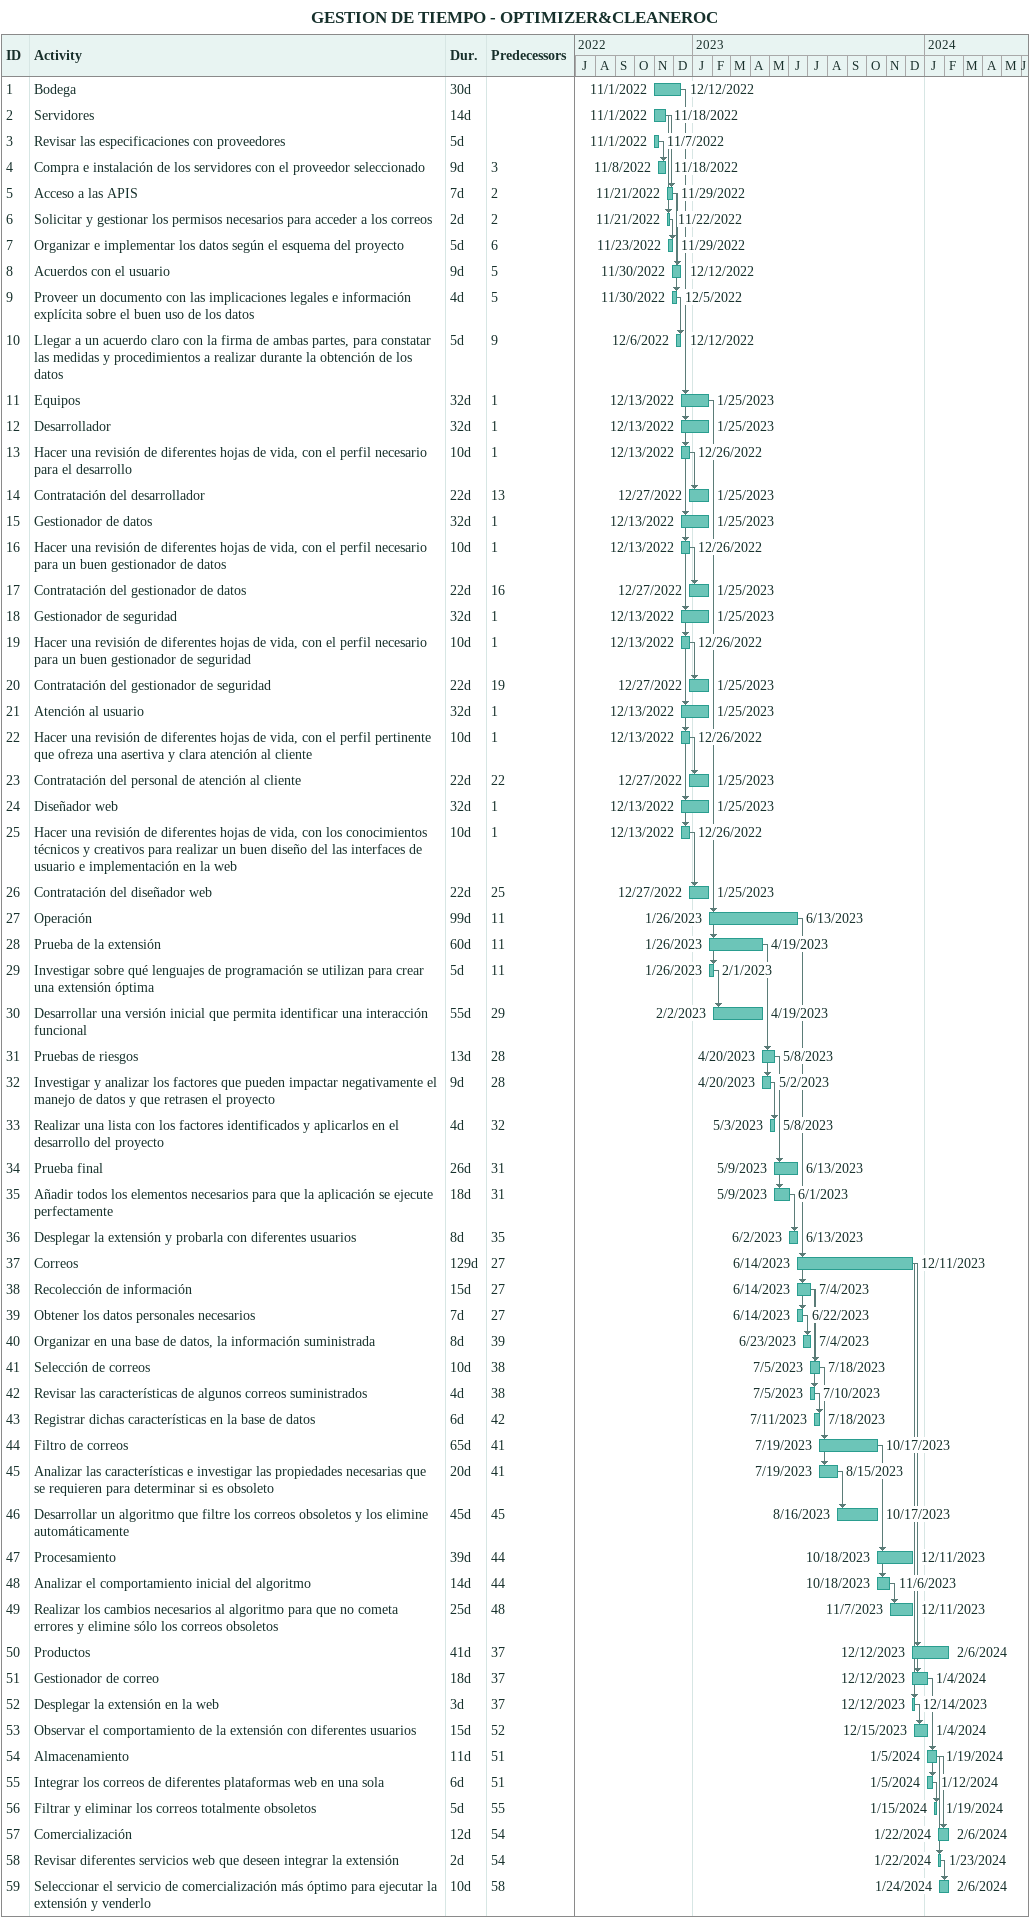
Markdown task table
GESTION DE TIEMPO - OPTIMIZER&CLEANEROC

| ID | Task | Duration | Start | Finish | Predecessors |
|---|---|---|---|---|---|
| 1 | Bodega | 30d | 2022-11-01 | 2022-12-12 |  |
| 2 | Servidores | 14d | 2022-11-01 | 2022-11-18 |  |
| 3 | Revisar las especificaciones con proveedores | 5d | 2022-11-01 | 2022-11-07 |  |
| 4 | Compra e instalación de los servidores con el proveedor seleccionado | 9d | 2022-11-08 | 2022-11-18 | 3 |
| 5 | Acceso a las APIS | 7d | 2022-11-21 | 2022-11-29 | 2 |
| 6 | Solicitar y gestionar los permisos necesarios para acceder a los correos | 2d | 2022-11-21 | 2022-11-22 | 2 |
| 7 | Organizar e implementar los datos según el esquema del proyecto | 5d | 2022-11-23 | 2022-11-29 | 6 |
| 8 | Acuerdos con el usuario | 9d | 2022-11-30 | 2022-12-12 | 5 |
| 9 | Proveer un documento con las implicaciones legales e información explícita sobre el buen uso de los datos | 4d | 2022-11-30 | 2022-12-05 | 5 |
| 10 | Llegar a un acuerdo claro con la firma de ambas partes, para constatar las medidas y procedimientos a realizar durante la obtención de los datos | 5d | 2022-12-06 | 2022-12-12 | 9 |
| 11 | Equipos | 32d | 2022-12-13 | 2023-01-25 | 1 |
| 12 | Desarrollador | 32d | 2022-12-13 | 2023-01-25 | 1 |
| 13 | Hacer una revisión de diferentes hojas de vida, con el perfil necesario para el desarrollo | 10d | 2022-12-13 | 2022-12-26 | 1 |
| 14 | Contratación del desarrollador | 22d | 2022-12-27 | 2023-01-25 | 13 |
| 15 | Gestionador de datos | 32d | 2022-12-13 | 2023-01-25 | 1 |
| 16 | Hacer una revisión de diferentes hojas de vida, con el perfil necesario para un buen gestionador de datos | 10d | 2022-12-13 | 2022-12-26 | 1 |
| 17 | Contratación del gestionador de datos | 22d | 2022-12-27 | 2023-01-25 | 16 |
| 18 | Gestionador de seguridad | 32d | 2022-12-13 | 2023-01-25 | 1 |
| 19 | Hacer una revisión de diferentes hojas de vida, con el perfil necesario para un buen gestionador de seguridad | 10d | 2022-12-13 | 2022-12-26 | 1 |
| 20 | Contratación del gestionador de seguridad | 22d | 2022-12-27 | 2023-01-25 | 19 |
| 21 | Atención al usuario | 32d | 2022-12-13 | 2023-01-25 | 1 |
| 22 | Hacer una revisión de diferentes hojas de vida, con el perfil pertinente que ofreza una asertiva y clara atención al cliente | 10d | 2022-12-13 | 2022-12-26 | 1 |
| 23 | Contratación del personal de atención al cliente | 22d | 2022-12-27 | 2023-01-25 | 22 |
| 24 | Diseñador web | 32d | 2022-12-13 | 2023-01-25 | 1 |
| 25 | Hacer una revisión de diferentes hojas de vida, con los conocimientos técnicos y creativos para realizar un buen diseño del las interfaces de usuario e implementación en la web | 10d | 2022-12-13 | 2022-12-26 | 1 |
| 26 | Contratación del diseñador web | 22d | 2022-12-27 | 2023-01-25 | 25 |
| 27 | Operación | 99d | 2023-01-26 | 2023-06-13 | 11 |
| 28 | Prueba de la extensión | 60d | 2023-01-26 | 2023-04-19 | 11 |
| 29 | Investigar sobre qué lenguajes de programación se utilizan para crear una extensión óptima | 5d | 2023-01-26 | 2023-02-01 | 11 |
| 30 | Desarrollar una versión inicial que permita identificar una interacción funcional | 55d | 2023-02-02 | 2023-04-19 | 29 |
| 31 | Pruebas de riesgos | 13d | 2023-04-20 | 2023-05-08 | 28 |
| 32 | Investigar y analizar los factores que pueden impactar negativamente el manejo de datos y que retrasen el proyecto | 9d | 2023-04-20 | 2023-05-02 | 28 |
| 33 | Realizar una lista con los factores identificados y aplicarlos en el desarrollo del proyecto | 4d | 2023-05-03 | 2023-05-08 | 32 |
| 34 | Prueba final | 26d | 2023-05-09 | 2023-06-13 | 31 |
| 35 | Añadir todos los elementos necesarios para que la aplicación se ejecute perfectamente | 18d | 2023-05-09 | 2023-06-01 | 31 |
| 36 | Desplegar la extensión y probarla con diferentes usuarios | 8d | 2023-06-02 | 2023-06-13 | 35 |
| 37 | Correos | 129d | 2023-06-14 | 2023-12-11 | 27 |
| 38 | Recolección de información | 15d | 2023-06-14 | 2023-07-04 | 27 |
| 39 | Obtener los datos personales necesarios | 7d | 2023-06-14 | 2023-06-22 | 27 |
| 40 | Organizar en una base de datos, la información suministrada | 8d | 2023-06-23 | 2023-07-04 | 39 |
| 41 | Selección de correos | 10d | 2023-07-05 | 2023-07-18 | 38 |
| 42 | Revisar las características de algunos correos suministrados | 4d | 2023-07-05 | 2023-07-10 | 38 |
| 43 | Registrar dichas características en la base de datos | 6d | 2023-07-11 | 2023-07-18 | 42 |
| 44 | Filtro de correos | 65d | 2023-07-19 | 2023-10-17 | 41 |
| 45 | Analizar las características e investigar las propiedades necesarias que se requieren para determinar si es obsoleto | 20d | 2023-07-19 | 2023-08-15 | 41 |
| 46 | Desarrollar un algoritmo que filtre los correos obsoletos y los elimine automáticamente | 45d | 2023-08-16 | 2023-10-17 | 45 |
| 47 | Procesamiento | 39d | 2023-10-18 | 2023-12-11 | 44 |
| 48 | Analizar el comportamiento inicial del algoritmo | 14d | 2023-10-18 | 2023-11-06 | 44 |
| 49 | Realizar los cambios necesarios al algoritmo para que no cometa errores y elimine sólo los correos obsoletos | 25d | 2023-11-07 | 2023-12-11 | 48 |
| 50 | Productos | 41d | 2023-12-12 | 2024-02-06 | 37 |
| 51 | Gestionador de correo | 18d | 2023-12-12 | 2024-01-04 | 37 |
| 52 | Desplegar la extensión en la web | 3d | 2023-12-12 | 2023-12-14 | 37 |
| 53 | Observar el comportamiento de la extensión con diferentes usuarios | 15d | 2023-12-15 | 2024-01-04 | 52 |
| 54 | Almacenamiento | 11d | 2024-01-05 | 2024-01-19 | 51 |
| 55 | Integrar los correos de diferentes plataformas web en una sola | 6d | 2024-01-05 | 2024-01-12 | 51 |
| 56 | Filtrar y eliminar los correos totalmente obsoletos | 5d | 2024-01-15 | 2024-01-19 | 55 |
| 57 | Comercialización | 12d | 2024-01-22 | 2024-02-06 | 54 |
| 58 | Revisar diferentes servicios web que deseen integrar la extensión | 2d | 2024-01-22 | 2024-01-23 | 54 |
| 59 | Seleccionar el servicio de comercialización más óptimo para ejecutar la extensión y venderlo | 10d | 2024-01-24 | 2024-02-06 | 58 |
